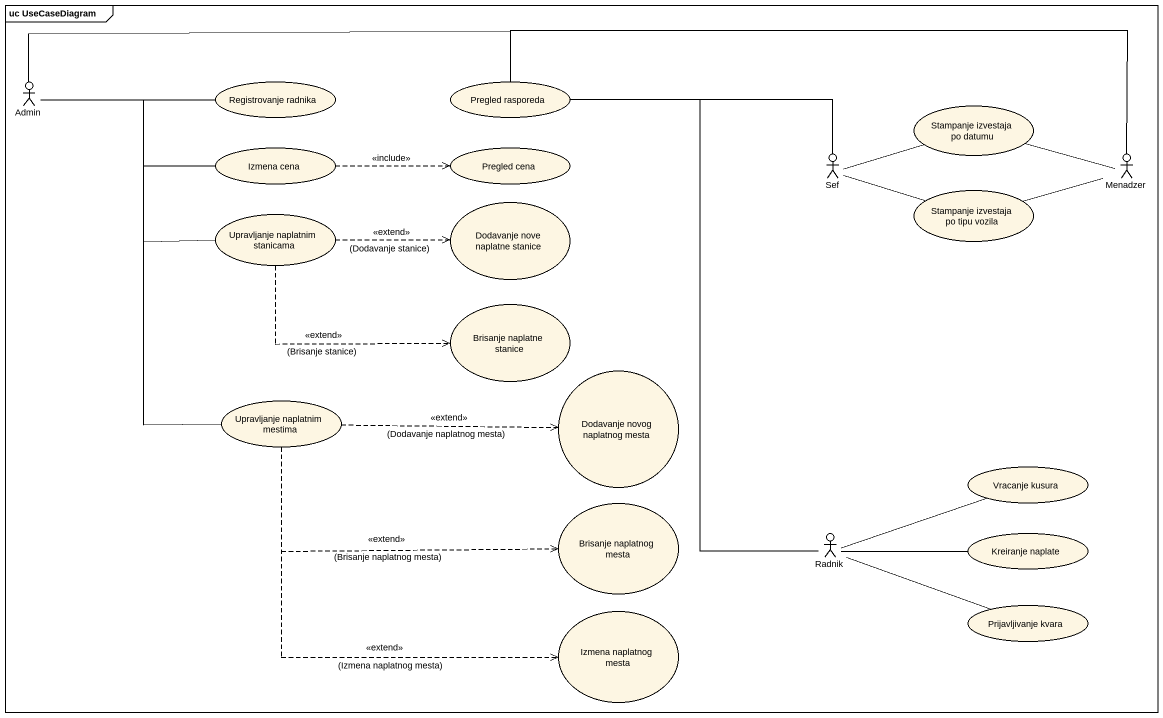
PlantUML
@startuml
mainframe uc UseCaseDiagram
actor Admin
usecase "Registrovanje radnika" as Registrovanje_radnika
usecase "Pregled rasporeda" as Pregled_rasporeda
usecase "Stampanje izvestaja po datumu" as Stampanje_izvestaja_po
usecase "Izmena cena" as Izmena_cena
usecase "Pregled cena" as Pregled_cena
actor Sef
actor Menadzer
usecase "Stampanje izvestaja po tipu vozila" as Stampanje_izvestaja_po_tipu
usecase "Upravljanje naplatnim stanicama" as Upravljanje_naplatnim
usecase "Dodavanje nove naplatne stanice" as Dodavanje_nove_naplatne
usecase "Brisanje naplatne stanice" as Brisanje_naplatne_stanice
usecase "Dodavanje novog naplatnog mesta" as Dodavanje_novog_naplatnog
usecase "Upravljanje naplatnim mestima" as Upravljanje_naplatnim_2
usecase "Vracanje kusura" as Vracanje_kusura
usecase "Brisanje naplatnog mesta" as Brisanje_naplatnog_mesta
actor Radnik
usecase "Kreiranje naplate" as Kreiranje_naplate
usecase "Izmena naplatnog mesta" as Izmena_naplatnog_mesta
usecase "Prijavljivanje kvara" as Prijavljivanje_kvara
Admin -right- Registrovanje_radnika
Admin -right- Pregled_rasporeda
Admin -right- Izmena_cena
Admin -right- Upravljanje_naplatnim
Admin -- Upravljanje_naplatnim_2
Izmena_cena .right.> Pregled_cena : <<include>>
Sef -left- Pregled_rasporeda
Sef -right- Stampanje_izvestaja_po
Sef -right- Stampanje_izvestaja_po_tipu
Menadzer -left- Pregled_rasporeda
Menadzer -left- Stampanje_izvestaja_po
Menadzer -left- Stampanje_izvestaja_po_tipu
Upravljanje_naplatnim .right.> Dodavanje_nove_naplatne : <<extend>>\n(Dodavanje stanice)
Upravljanje_naplatnim .right.> Brisanje_naplatne_stanice : <<extend>>\n(Brisanje stanice)
Upravljanje_naplatnim_2 .right.> Dodavanje_novog_naplatnog : <<extend>>\n(Dodavanje naplatnog mesta)
Upravljanje_naplatnim_2 .right.> Brisanje_naplatnog_mesta : <<extend>>\n(Brisanje naplatnog mesta)
Upravljanje_naplatnim_2 ..> Izmena_naplatnog_mesta : <<extend>>\n(Izmena naplatnog mesta)
Radnik -up- Pregled_rasporeda
Radnik -right- Vracanje_kusura
Radnik -right- Kreiranje_naplate
Radnik -right- Prijavljivanje_kvara
@enduml
